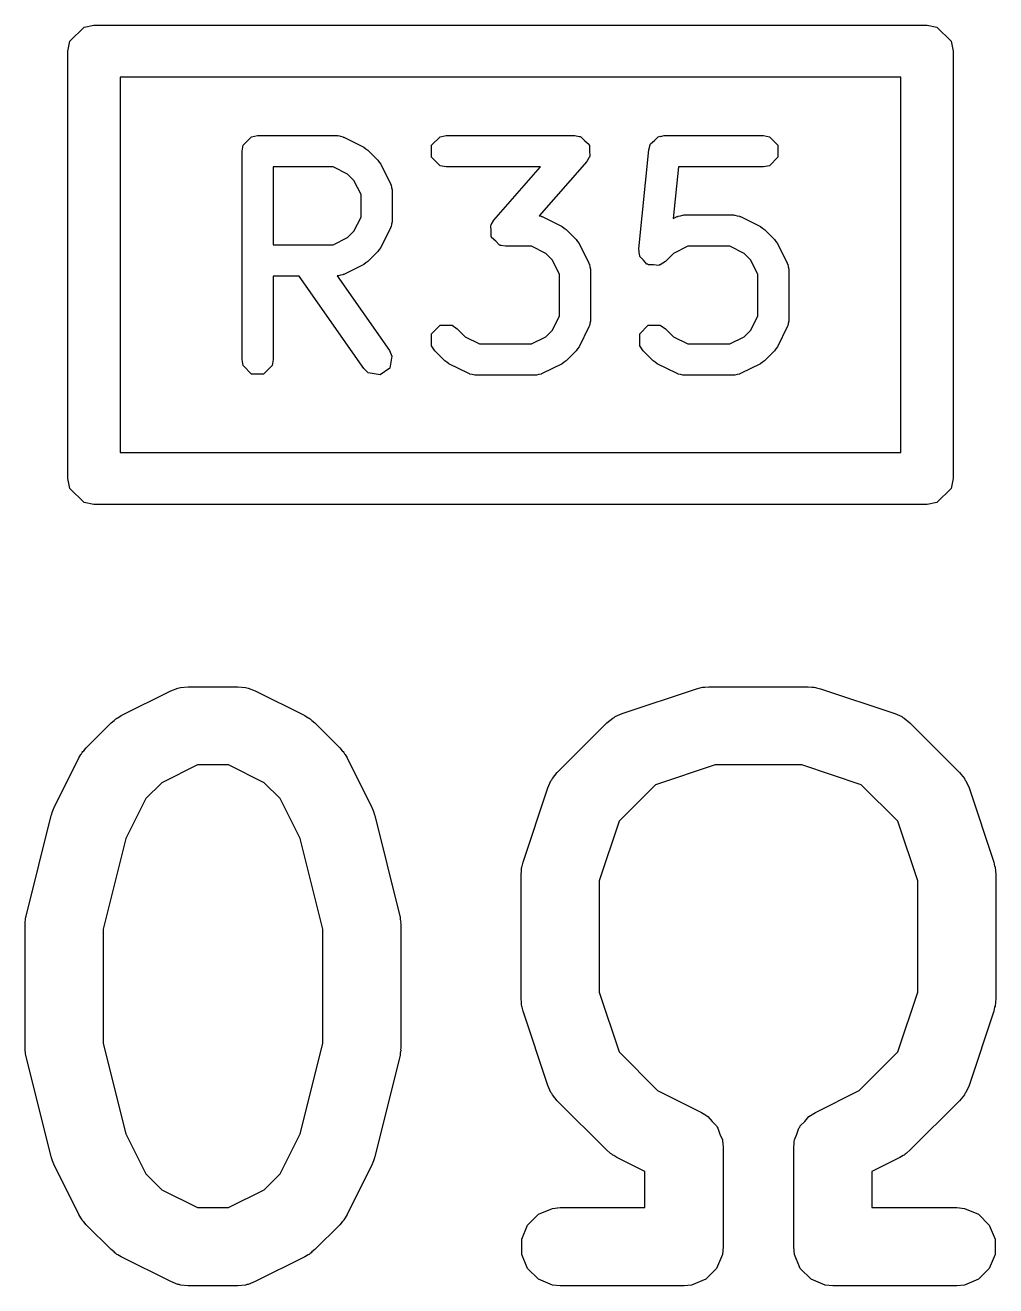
# Model space of a CAD drawing. Header units: millimetres. Extents: x 129 to 276, y -185 to -58.
# Drawn here: x 172.568 to 174.432, y -183.96 to -181.54 of the extents above; entities that cross this region are included whole.
import ezdxf

# ---------------------------------------------------------------- set-up
doc = ezdxf.new("R2010")
doc.units = ezdxf.units.MM
doc.layers.add('F.Fab', color=9, linetype='CONTINUOUS', true_color=0xafafaf)

msp = doc.modelspace()

# ---------------------------------------------------------------- linework, layer by layer
at = {"layer": 'F.Fab', "linetype": 'CONTINUOUS'}
for p, q in [((172.653806, -181.570866), (172.680866, -181.543806)), ((172.680866, -181.543806), (172.7, -181.54)), ((172.7, -181.54), (174.3, -181.54)), ((174.3, -181.54), (174.319134, -181.543806)), ((174.319134, -181.543806), (174.346194, -181.570866)), ((172.65, -181.59), (172.653806, -181.570866)), ((174.346194, -181.570866), (174.35, -181.59)), ((172.65, -182.41), (172.65, -181.59)), ((174.35, -181.59), (174.35, -182.41)), ((172.75, -181.64), (172.75, -182.36)), ((174.25, -181.64), (172.75, -181.64)), ((174.25, -182.36), (174.25, -181.64)), ((173.002805, -181.754211), (173.014286, -181.751927)), ((173.014286, -181.751927), (173.166667, -181.751927)), ((173.166667, -181.751927), (173.168141, -181.75222)), ((173.168141, -181.75222), (173.168793, -181.752003)), ((173.168793, -181.752003), (173.173429, -181.753272)), ((173.364709, -181.754211), (173.37619, -181.751927)), ((173.37619, -181.751927), (173.623809, -181.751927)), ((173.623809, -181.751927), (173.632173, -181.753591)), ((173.78806, -181.753354), (173.795238, -181.751927)), ((173.795238, -181.751927), (173.985714, -181.751927)), ((173.985714, -181.751927), (173.997195, -181.754211)), ((172.984286, -181.781927), (172.98657, -181.770446)), ((172.98657, -181.770446), (173.002805, -181.754211)), ((173.173429, -181.753272), (173.178148, -181.754211)), ((173.178148, -181.754211), (173.178634, -181.754697)), ((173.178634, -181.754697), (173.180084, -181.755094)), ((173.180084, -181.755094), (173.218179, -181.774142)), ((173.218179, -181.774142), (173.221982, -181.777094)), ((173.348474, -181.770446), (173.364709, -181.754211)), ((173.348474, -181.793408), (173.348474, -181.770446)), ((173.632173, -181.753591), (173.63342, -181.753508)), ((173.63342, -181.753508), (173.633909, -181.753936)), ((173.633909, -181.753936), (173.63529, -181.754211)), ((173.63529, -181.754211), (173.642756, -181.761677)), ((173.642756, -181.761677), (173.650701, -181.768629)), ((173.650701, -181.768629), (173.650771, -181.769692)), ((173.650771, -181.769692), (173.651525, -181.770446)), ((173.651525, -181.770446), (173.651525, -181.780991)), ((173.765387, -181.778942), (173.767522, -181.771941)), ((173.767522, -181.770446), (173.768178, -181.769789)), ((173.767522, -181.771941), (173.767522, -181.770446)), ((173.768178, -181.769789), (173.768802, -181.767745)), ((173.768802, -181.767745), (173.776617, -181.76135)), ((173.776617, -181.76135), (173.783757, -181.754211)), ((173.783757, -181.754211), (173.785853, -181.753793)), ((173.785853, -181.753793), (173.786572, -181.753206)), ((173.786572, -181.753206), (173.78806, -181.753354)), ((173.997195, -181.754211), (174.01343, -181.770446)), ((174.01343, -181.770446), (174.01343, -181.793408)), ((172.984286, -182.181927), (172.984286, -181.781927)), ((173.221982, -181.777094), (173.225975, -181.779762)), ((173.225975, -181.779762), (173.245023, -181.798809)), ((173.245023, -181.798809), (173.247699, -181.802815)), ((173.364709, -181.809643), (173.348474, -181.793408)), ((173.650643, -181.794289), (173.646386, -181.801682)), ((173.651525, -181.793408), (173.650643, -181.794289)), ((173.651525, -181.780991), (173.652228, -181.791538)), ((173.652228, -181.791538), (173.651525, -181.792758)), ((173.651525, -181.792758), (173.651525, -181.793408)), ((173.746339, -181.969418), (173.765387, -181.778942)), ((174.01343, -181.793408), (173.997195, -181.809643)), ((173.159584, -181.811927), (173.044286, -181.811927)), ((173.044286, -181.811927), (173.044286, -181.961451)), ((173.186991, -181.82563), (173.159584, -181.811927)), ((173.247699, -181.802815), (173.250642, -181.806606)), ((173.250642, -181.806606), (173.26969, -181.844702)), ((173.37619, -181.811927), (173.364709, -181.809643)), ((173.557696, -181.811927), (173.37619, -181.811927)), ((173.467899, -181.914553), (173.557696, -181.811927)), ((173.646386, -181.801682), (173.555258, -181.905827)), ((173.822387, -181.811927), (173.812459, -181.911203)), ((173.985714, -181.811927), (173.822387, -181.811927)), ((173.997195, -181.809643), (173.985714, -181.811927)), ((173.199153, -181.837793), (173.186991, -181.82563)), ((173.212857, -181.8652), (173.199153, -181.837793)), ((173.26969, -181.844702), (173.270086, -181.84615)), ((173.270086, -181.84615), (173.270573, -181.846637)), ((173.270573, -181.846637), (173.27151, -181.851348)), ((173.212857, -181.908177), (173.212857, -181.8652)), ((173.27151, -181.851348), (173.272782, -181.855992)), ((173.272782, -181.855992), (173.272564, -181.856645)), ((173.272564, -181.856645), (173.272857, -181.858118)), ((173.272857, -181.858118), (173.272857, -181.91526)), ((173.199153, -181.935584), (173.212857, -181.908177)), ((173.272782, -181.917386), (173.27151, -181.922029)), ((173.272857, -181.91526), (173.272564, -181.916732)), ((173.272564, -181.916732), (173.272782, -181.917386)), ((173.46276, -181.922827), (173.463641, -181.921945)), ((173.463641, -181.921945), (173.467899, -181.914553)), ((173.555258, -181.905827), (173.5591, -181.906592)), ((173.5591, -181.906592), (173.559586, -181.907078)), ((173.559586, -181.907078), (173.561036, -181.907475)), ((173.561036, -181.907475), (173.599131, -181.926523)), ((173.812459, -181.911203), (173.819917, -181.907475)), ((173.819917, -181.907475), (173.821365, -181.907078)), ((173.821365, -181.907078), (173.821852, -181.906592)), ((173.821852, -181.906592), (173.826563, -181.905654)), ((173.826563, -181.905654), (173.831207, -181.904383)), ((173.831207, -181.904383), (173.83186, -181.9046)), ((173.83186, -181.9046), (173.833333, -181.904308)), ((173.833333, -181.904308), (173.928571, -181.904308)), ((173.928571, -181.904308), (173.930045, -181.904601)), ((173.930045, -181.904601), (173.930697, -181.904384)), ((173.930697, -181.904384), (173.935333, -181.905653)), ((173.935333, -181.905653), (173.940052, -181.906592)), ((173.940052, -181.906592), (173.940538, -181.907078)), ((173.940538, -181.907078), (173.941988, -181.907475)), ((173.941988, -181.907475), (173.980083, -181.926523)), ((173.186991, -181.947747), (173.199153, -181.935584)), ((173.26969, -181.928676), (173.250642, -181.966772)), ((173.270086, -181.927227), (173.26969, -181.928676)), ((173.270573, -181.926741), (173.270086, -181.927227)), ((173.27151, -181.922029), (173.270573, -181.926741)), ((173.462057, -181.924697), (173.46276, -181.923476)), ((173.46276, -181.935236), (173.462057, -181.924697)), ((173.46276, -181.923476), (173.46276, -181.922827)), ((173.46276, -181.945789), (173.46276, -181.935236)), ((173.463514, -181.946543), (173.46276, -181.945789)), ((173.599131, -181.926523), (173.602927, -181.92947)), ((173.602927, -181.92947), (173.606927, -181.932142)), ((173.606927, -181.932142), (173.625974, -181.951189)), ((173.980083, -181.926523), (173.983879, -181.92947)), ((173.983879, -181.92947), (173.987879, -181.932142)), ((173.987879, -181.932142), (174.006926, -181.951189)), ((173.044286, -181.961451), (173.159584, -181.961451)), ((173.159584, -181.961451), (173.186991, -181.947747)), ((173.250642, -181.966772), (173.247699, -181.970562)), ((173.463585, -181.947606), (173.463514, -181.946543)), ((173.471524, -181.954553), (173.463585, -181.947606)), ((173.478995, -181.962024), (173.471524, -181.954553)), ((173.480375, -181.962298), (173.478995, -181.962024)), ((173.480865, -181.962727), (173.480375, -181.962298)), ((173.482111, -181.962643), (173.480865, -181.962727)), ((173.490476, -181.964308), (173.482111, -181.962643)), ((173.540536, -181.964308), (173.490476, -181.964308)), ((173.567942, -181.978011), (173.540536, -181.964308)), ((173.625974, -181.951189), (173.628645, -181.955186)), ((173.628645, -181.955186), (173.631595, -181.958987)), ((173.631595, -181.958987), (173.650642, -181.997083)), ((173.747469, -181.981069), (173.746339, -181.969418)), ((173.840416, -181.964308), (173.813007, -181.978012)), ((173.921488, -181.964308), (173.840416, -181.964308)), ((173.948894, -181.978011), (173.921488, -181.964308)), ((174.006926, -181.951189), (174.009597, -181.955186)), ((174.009597, -181.955186), (174.012547, -181.958987)), ((174.012547, -181.958987), (174.031594, -181.997083)), ((173.225975, -181.993616), (173.221982, -181.996283)), ((173.245023, -181.974569), (173.225975, -181.993616)), ((173.247699, -181.970562), (173.245023, -181.974569)), ((173.580106, -181.990175), (173.567942, -181.978011)), ((173.593809, -182.01758), (173.580106, -181.990175)), ((173.748473, -181.982296), (173.747469, -181.981069)), ((173.748473, -181.983882), (173.748473, -181.982296)), ((173.755611, -181.99102), (173.748473, -181.983882)), ((173.762008, -181.998839), (173.755611, -181.99102)), ((173.797403, -181.993617), (173.787669, -182.00012)), ((173.813007, -181.978012), (173.797403, -181.993617)), ((173.961058, -181.990175), (173.948894, -181.978011)), ((173.974761, -182.01758), (173.961058, -181.990175)), ((173.178634, -182.01868), (173.178148, -182.019167)), ((173.180084, -182.018284), (173.178634, -182.01868)), ((173.218179, -181.999236), (173.180084, -182.018284)), ((173.221982, -181.996283), (173.218179, -181.999236)), ((173.593809, -182.098655), (173.593809, -182.01758)), ((173.650642, -181.997083), (173.651038, -181.998531)), ((173.651038, -181.998531), (173.651525, -181.999018)), ((173.651525, -181.999018), (173.652463, -182.003737)), ((173.652463, -182.003737), (173.653733, -182.008373)), ((173.653733, -182.008373), (173.653515, -182.009024)), ((173.653515, -182.009024), (173.653809, -182.010499)), ((173.653809, -182.010499), (173.653809, -182.105737)), ((173.763586, -181.998996), (173.762008, -181.998839)), ((173.764709, -182.000119), (173.763586, -181.998996)), ((173.774811, -182.000119), (173.764709, -182.000119)), ((173.784856, -182.001124), (173.774811, -182.000119)), ((173.786083, -182.000119), (173.784856, -182.001124)), ((173.787669, -182.00012), (173.786083, -182.000119)), ((173.974761, -182.098655), (173.974761, -182.01758)), ((174.031594, -181.997083), (174.03199, -181.998531)), ((174.03199, -181.998531), (174.032477, -181.999018)), ((174.032477, -181.999018), (174.033415, -182.003737)), ((174.033415, -182.003737), (174.034685, -182.008373)), ((174.034685, -182.008373), (174.034467, -182.009024)), ((174.034467, -182.009024), (174.034761, -182.010499)), ((174.034761, -182.010499), (174.034761, -182.105737)), ((173.093904, -182.021451), (173.044286, -182.021451)), ((173.044286, -182.021451), (173.044286, -182.181927)), ((173.21828, -182.19913), (173.093904, -182.021451)), ((173.168141, -182.021157), (173.167085, -182.021367)), ((173.167085, -182.021367), (173.267434, -182.164723)), ((173.168793, -182.021375), (173.168141, -182.021157)), ((173.173429, -182.020105), (173.168793, -182.021375)), ((173.178148, -182.019167), (173.173429, -182.020105)), ((173.580105, -182.126062), (173.593809, -182.098655)), ((173.652463, -182.112498), (173.651525, -182.117218)), ((173.653733, -182.107863), (173.652463, -182.112498)), ((173.653809, -182.105737), (173.653515, -182.107211)), ((173.653515, -182.107211), (173.653733, -182.107863)), ((173.961057, -182.126062), (173.974761, -182.098655)), ((174.033415, -182.112498), (174.032477, -182.117218)), ((174.034685, -182.107863), (174.033415, -182.112498)), ((174.034761, -182.105737), (174.034467, -182.107211)), ((174.034467, -182.107211), (174.034685, -182.107863)), ((173.348474, -182.132352), (173.36471, -182.116116)), ((173.348474, -182.155312), (173.348474, -182.132352)), ((173.36471, -182.116116), (173.38767, -182.116116)), ((173.38767, -182.116116), (173.397403, -182.122619)), ((173.397403, -182.122619), (173.413007, -182.138223)), ((173.413007, -182.138223), (173.440415, -182.151927)), ((173.540537, -182.151927), (173.567944, -182.138223)), ((173.567944, -182.138223), (173.580105, -182.126062)), ((173.650642, -182.119153), (173.631595, -182.157248)), ((173.651038, -182.117704), (173.650642, -182.119153)), ((173.651525, -182.117218), (173.651038, -182.117704)), ((173.748474, -182.132352), (173.76471, -182.116116)), ((173.748474, -182.155312), (173.748474, -182.132352)), ((173.76471, -182.116116), (173.78767, -182.116116)), ((173.78767, -182.116116), (173.797403, -182.122619)), ((173.797403, -182.122619), (173.813007, -182.138223)), ((173.813007, -182.138223), (173.840415, -182.151927)), ((173.921489, -182.151927), (173.948896, -182.138223)), ((173.948896, -182.138223), (173.961057, -182.126062)), ((174.031594, -182.119153), (174.012547, -182.157248)), ((174.03199, -182.117704), (174.031594, -182.119153)), ((174.032477, -182.117218), (174.03199, -182.117704)), ((173.354977, -182.165045), (173.348474, -182.155312)), ((173.440415, -182.151927), (173.540537, -182.151927)), ((173.628645, -182.161048), (173.625975, -182.165045)), ((173.631595, -182.157248), (173.628645, -182.161048)), ((173.754977, -182.165045), (173.748474, -182.155312)), ((173.840415, -182.151927), (173.921489, -182.151927)), ((174.009597, -182.161048), (174.006927, -182.165045)), ((174.012547, -182.157248), (174.009597, -182.161048)), ((172.98657, -182.193408), (172.984286, -182.181927)), ((173.044286, -182.181927), (173.042002, -182.193408)), ((173.267434, -182.164723), (173.272146, -182.175438)), ((173.272146, -182.175438), (173.268156, -182.198049)), ((173.374025, -182.184093), (173.354977, -182.165045)), ((173.378021, -182.186763), (173.374025, -182.184093)), ((173.381822, -182.189713), (173.378021, -182.186763)), ((173.60293, -182.186762), (173.59913, -182.189713)), ((173.606927, -182.184093), (173.60293, -182.186762)), ((173.625975, -182.165045), (173.606927, -182.184093)), ((173.774025, -182.184093), (173.754977, -182.165045)), ((173.778021, -182.186763), (173.774025, -182.184093)), ((173.781822, -182.189713), (173.778021, -182.186763)), ((173.983882, -182.186762), (173.980082, -182.189713)), ((173.987879, -182.184093), (173.983882, -182.186762)), ((174.006927, -182.165045), (173.987879, -182.184093)), ((173.002805, -182.209643), (172.98657, -182.193408)), ((173.025767, -182.209643), (173.002805, -182.209643)), ((173.042002, -182.193408), (173.025767, -182.209643)), ((173.226735, -182.207226), (173.21828, -182.19913)), ((173.249345, -182.211216), (173.226735, -182.207226)), ((173.268156, -182.198049), (173.249345, -182.211216)), ((173.419917, -182.20876), (173.381822, -182.189713)), ((173.421365, -182.209156), (173.419917, -182.20876)), ((173.421852, -182.209643), (173.421365, -182.209156)), ((173.426571, -182.210581), (173.421852, -182.209643)), ((173.431207, -182.211851), (173.426571, -182.210581)), ((173.431858, -182.211633), (173.431207, -182.211851)), ((173.433333, -182.211927), (173.431858, -182.211633)), ((173.547619, -182.211927), (173.433333, -182.211927)), ((173.549093, -182.211633), (173.547619, -182.211927)), ((173.549745, -182.211851), (173.549093, -182.211633)), ((173.55438, -182.210581), (173.549745, -182.211851)), ((173.5591, -182.209643), (173.55438, -182.210581)), ((173.559586, -182.209156), (173.5591, -182.209643)), ((173.561035, -182.20876), (173.559586, -182.209156)), ((173.59913, -182.189713), (173.561035, -182.20876)), ((173.819917, -182.20876), (173.781822, -182.189713)), ((173.821365, -182.209156), (173.819917, -182.20876)), ((173.821852, -182.209643), (173.821365, -182.209156)), ((173.826571, -182.210581), (173.821852, -182.209643)), ((173.831207, -182.211851), (173.826571, -182.210581)), ((173.831858, -182.211633), (173.831207, -182.211851)), ((173.833333, -182.211927), (173.831858, -182.211633)), ((173.928571, -182.211927), (173.833333, -182.211927)), ((173.930045, -182.211633), (173.928571, -182.211927)), ((173.930697, -182.211851), (173.930045, -182.211633)), ((173.935332, -182.210581), (173.930697, -182.211851)), ((173.940052, -182.209643), (173.935332, -182.210581)), ((173.940538, -182.209156), (173.940052, -182.209643)), ((173.941987, -182.20876), (173.940538, -182.209156)), ((173.980082, -182.189713), (173.941987, -182.20876)), ((172.75, -182.36), (174.25, -182.36)), ((172.653806, -182.429134), (172.65, -182.41)), ((172.680866, -182.456194), (172.653806, -182.429134)), ((174.346194, -182.429134), (174.319134, -182.456194)), ((174.35, -182.41), (174.346194, -182.429134)), ((172.7, -182.46), (172.680866, -182.456194)), ((174.3, -182.46), (172.7, -182.46)), ((174.319134, -182.456194), (174.3, -182.46)), ((172.847411, -182.817737), (172.861142, -182.812482)), ((172.861142, -182.812482), (172.863831, -182.81229)), ((172.863831, -182.81229), (172.86632, -182.81126)), ((172.86632, -182.81126), (172.880952, -182.809819)), ((172.880952, -182.809819), (172.97619, -182.809819)), ((172.97619, -182.809819), (172.990822, -182.81126)), ((172.990822, -182.81126), (172.993311, -182.812291)), ((172.993311, -182.812291), (172.995999, -182.812482)), ((172.995999, -182.812482), (173.009731, -182.817737)), ((173.714378, -182.861287), (173.857234, -182.813668)), ((173.857234, -182.813668), (173.864489, -182.812018)), ((173.864489, -182.812018), (173.86632, -182.81126)), ((173.86632, -182.81126), (173.868973, -182.810998)), ((173.868973, -182.810998), (173.871571, -182.810408)), ((173.871571, -182.810408), (173.873545, -182.810548)), ((173.873545, -182.810548), (173.880952, -182.809819)), ((173.880952, -182.809819), (174.071428, -182.809819)), ((174.071428, -182.809819), (174.078833, -182.810548)), ((174.078833, -182.810548), (174.080808, -182.810408)), ((174.080808, -182.810408), (174.083405, -182.810998)), ((174.083405, -182.810998), (174.08606, -182.81126)), ((174.08606, -182.81126), (174.087891, -182.812018)), ((174.087891, -182.812018), (174.095145, -182.813668)), ((174.095145, -182.813668), (174.238002, -182.861287)), ((172.752173, -182.865356), (172.847411, -182.817737)), ((173.009731, -182.817737), (173.104969, -182.865356)), ((172.745873, -182.86932), (172.752173, -182.865356)), ((173.104969, -182.865356), (173.111268, -182.86932)), ((173.700952, -182.867281), (173.714378, -182.861287)), ((174.238002, -182.861287), (174.251427, -182.867281)), ((172.685062, -182.927024), (172.732681, -182.879405)), ((172.732681, -182.879405), (172.73843, -182.874686)), ((172.73843, -182.874686), (172.73973, -182.873188)), ((172.73973, -182.873188), (172.741989, -182.871766)), ((172.741989, -182.871766), (172.744046, -182.870078)), ((172.744046, -182.870078), (172.745873, -182.86932)), ((173.111268, -182.86932), (173.113096, -182.870078)), ((173.113096, -182.870078), (173.115152, -182.871766)), ((173.115152, -182.871766), (173.117412, -182.873188)), ((173.117412, -182.873188), (173.118711, -182.874686)), ((173.118711, -182.874686), (173.124461, -182.879405)), ((173.124461, -182.879405), (173.17208, -182.927024)), ((173.589824, -182.974643), (173.685062, -182.879405)), ((173.685062, -182.879405), (173.696427, -182.870077)), ((173.696427, -182.870077), (173.698917, -182.869045)), ((173.698917, -182.869045), (173.700952, -182.867281)), ((174.251427, -182.867281), (174.253462, -182.869046)), ((174.253462, -182.869046), (174.255953, -182.870078)), ((174.255953, -182.870078), (174.267318, -182.879405)), ((174.267318, -182.879405), (174.362556, -182.974643)), ((172.675735, -182.938389), (172.677423, -182.936332)), ((172.677423, -182.936332), (172.678845, -182.934073)), ((172.678845, -182.934073), (172.680343, -182.932773)), ((172.680343, -182.932773), (172.685062, -182.927024)), ((173.17208, -182.927024), (173.176798, -182.932773)), ((173.176798, -182.932773), (173.178297, -182.934073)), ((173.178297, -182.934073), (173.179718, -182.936332)), ((173.179718, -182.936332), (173.181407, -182.938389)), ((172.623394, -183.041754), (172.671013, -182.946516)), ((172.671013, -182.946516), (172.674977, -182.940216)), ((172.674977, -182.940216), (172.675735, -182.938389)), ((172.898657, -182.959819), (172.830141, -182.994077)), ((172.958485, -182.959819), (172.898657, -182.959819)), ((173.027001, -182.994077), (172.958485, -182.959819)), ((173.181407, -182.938389), (173.182164, -182.940216)), ((173.182164, -182.940216), (173.186129, -182.946516)), ((173.186129, -182.946516), (173.233748, -183.041754)), ((173.893122, -182.959819), (173.778609, -182.99799)), ((174.059258, -182.959819), (173.893122, -182.959819)), ((174.173771, -182.99799), (174.059258, -182.959819)), ((173.579465, -182.988498), (173.580497, -182.986008)), ((173.580497, -182.986008), (173.589824, -182.974643)), ((174.362556, -182.974643), (174.371884, -182.986008)), ((174.371884, -182.986008), (174.372915, -182.988498)), ((172.830141, -182.994077), (172.799734, -183.024484)), ((173.057408, -183.024484), (173.027001, -182.994077)), ((173.524087, -183.146816), (173.571706, -183.003959)), ((173.571706, -183.003959), (173.5777, -182.990534)), ((173.5777, -182.990534), (173.579465, -182.988498)), ((173.778609, -182.99799), (173.708409, -183.068189)), ((174.243971, -183.06819), (174.173771, -182.99799)), ((174.372915, -182.988498), (174.37468, -182.990533)), ((174.37468, -182.990533), (174.380674, -183.003959)), ((174.380674, -183.003959), (174.428293, -183.146815)), ((172.799734, -183.024484), (172.76124, -183.101471)), ((173.095901, -183.101471), (173.057408, -183.024484)), ((172.570096, -183.247581), (172.617715, -183.057105)), ((172.617715, -183.057105), (172.6181, -183.056025)), ((172.6181, -183.056025), (172.618139, -183.055486)), ((172.618139, -183.055486), (172.620466, -183.049404)), ((172.620466, -183.049404), (172.622662, -183.043259)), ((172.622662, -183.043259), (172.622984, -183.042823)), ((172.622984, -183.042823), (172.623394, -183.041754)), ((173.233748, -183.041754), (173.234157, -183.042823)), ((173.234157, -183.042823), (173.23448, -183.043259)), ((173.23448, -183.043259), (173.236672, -183.049395)), ((173.236672, -183.049395), (173.239003, -183.055485)), ((173.239003, -183.055485), (173.239041, -183.056025)), ((173.239041, -183.056025), (173.239427, -183.057105)), ((173.239427, -183.057105), (173.287046, -183.247581)), ((173.708409, -183.068189), (173.670238, -183.182703)), ((174.282142, -183.182703), (174.243971, -183.06819)), ((172.76124, -183.101471), (172.717857, -183.275005)), ((173.139285, -183.275005), (173.095901, -183.101471)), ((173.521417, -183.158555), (173.521679, -183.155901)), ((173.521679, -183.155901), (173.522437, -183.154069)), ((173.522437, -183.154069), (173.524087, -183.146816)), ((174.428293, -183.146815), (174.429942, -183.15407)), ((174.429942, -183.15407), (174.430701, -183.155901)), ((174.430701, -183.155901), (174.430962, -183.158554)), ((173.520238, -183.170533), (173.520967, -183.163127)), ((173.520238, -183.408628), (173.520238, -183.170533)), ((173.520827, -183.161153), (173.521417, -183.158555)), ((173.520967, -183.163127), (173.520827, -183.161153)), ((174.430962, -183.158554), (174.431553, -183.161152)), ((174.431553, -183.161152), (174.431412, -183.163126)), ((174.431412, -183.163126), (174.432142, -183.170533)), ((174.432142, -183.170533), (174.432142, -183.408628)), ((173.670238, -183.182703), (173.670238, -183.396457)), ((174.282142, -183.396458), (174.282142, -183.182703)), ((172.568755, -183.256651), (172.569298, -183.251139)), ((172.569298, -183.251139), (172.56972, -183.250117)), ((172.56972, -183.250117), (172.570096, -183.247581)), ((173.287046, -183.247581), (173.287421, -183.250117)), ((173.287421, -183.250117), (173.287844, -183.251139)), ((173.287844, -183.251139), (173.288386, -183.256651)), ((172.567857, -183.265771), (172.568108, -183.263217)), ((172.567857, -183.503866), (172.567857, -183.265771)), ((172.567946, -183.262125), (172.568755, -183.256651)), ((172.568108, -183.263217), (172.567946, -183.262125)), ((172.717857, -183.275005), (172.717857, -183.494632)), ((173.139285, -183.494632), (173.139285, -183.275005)), ((173.288386, -183.256651), (173.289196, -183.262125)), ((173.289196, -183.262125), (173.289033, -183.263217)), ((173.289033, -183.263217), (173.289285, -183.265771)), ((173.289285, -183.265771), (173.289285, -183.503866)), ((173.670238, -183.396457), (173.708409, -183.510971)), ((174.243971, -183.510971), (174.282142, -183.396458)), ((173.520967, -183.416033), (173.520238, -183.408628)), ((173.520827, -183.418008), (173.520967, -183.416033)), ((173.521417, -183.420605), (173.520827, -183.418008)), ((173.521679, -183.42326), (173.521417, -183.420605)), ((174.430962, -183.420606), (174.430701, -183.42326)), ((174.431553, -183.418009), (174.430962, -183.420606)), ((174.432142, -183.408628), (174.431412, -183.416034)), ((174.431412, -183.416034), (174.431553, -183.418009)), ((173.522437, -183.425091), (173.521679, -183.42326)), ((173.524087, -183.432345), (173.522437, -183.425091)), ((173.571706, -183.575202), (173.524087, -183.432345)), ((174.428293, -183.432346), (174.380674, -183.575202)), ((174.429942, -183.42509), (174.428293, -183.432346)), ((174.430701, -183.42326), (174.429942, -183.42509)), ((172.717857, -183.494632), (172.76124, -183.668166)), ((173.095901, -183.668166), (173.139285, -183.494632)), ((172.568108, -183.506419), (172.567857, -183.503866)), ((172.567946, -183.507512), (172.568108, -183.506419)), ((172.568755, -183.512985), (172.567946, -183.507512)), ((172.569298, -183.518498), (172.568755, -183.512985)), ((172.56972, -183.519519), (172.569298, -183.518498)), ((173.287844, -183.518498), (173.287421, -183.519519)), ((173.288386, -183.512985), (173.287844, -183.518498)), ((173.289196, -183.507512), (173.288386, -183.512985)), ((173.289285, -183.503866), (173.289033, -183.506419)), ((173.289033, -183.506419), (173.289196, -183.507512)), ((173.708409, -183.510971), (173.782522, -183.585084)), ((174.169858, -183.585084), (174.243971, -183.510971)), ((172.570096, -183.522056), (172.56972, -183.519519)), ((172.617715, -183.712532), (172.570096, -183.522056)), ((173.287046, -183.522056), (173.239427, -183.712532)), ((173.287421, -183.519519), (173.287046, -183.522056)), ((173.5777, -183.588627), (173.571706, -183.575202)), ((173.579465, -183.590662), (173.5777, -183.588627)), ((173.580497, -183.593153), (173.579465, -183.590662)), ((173.782522, -183.585084), (173.866874, -183.62726)), ((174.085506, -183.62726), (174.169858, -183.585084)), ((174.372915, -183.590662), (174.371884, -183.593153)), ((174.37468, -183.588628), (174.372915, -183.590662)), ((174.380674, -183.575202), (174.37468, -183.588628)), ((173.589824, -183.604518), (173.580497, -183.593153)), ((173.685062, -183.699756), (173.589824, -183.604518)), ((174.362556, -183.604518), (174.267318, -183.699756)), ((174.371884, -183.593153), (174.362556, -183.604518)), ((173.866874, -183.62726), (173.873173, -183.631224)), ((173.873173, -183.631224), (173.875001, -183.631982)), ((173.875001, -183.631982), (173.876062, -183.633043)), ((173.876062, -183.633043), (173.879317, -183.635092)), ((173.879317, -183.635092), (173.887195, -183.644176)), ((174.065184, -183.644176), (174.073063, -183.635092)), ((174.073063, -183.635092), (174.076317, -183.633043)), ((174.076317, -183.633043), (174.077379, -183.631982)), ((174.077379, -183.631982), (174.079206, -183.631224)), ((174.079206, -183.631224), (174.085506, -183.62726)), ((173.887195, -183.644176), (173.895693, -183.652674)), ((173.895693, -183.652674), (173.896724, -183.655164)), ((173.896724, -183.655164), (173.89849, -183.6572)), ((173.89849, -183.6572), (173.90229, -183.668602)), ((174.050089, -183.668602), (174.05389, -183.6572)), ((174.05389, -183.6572), (174.055655, -183.655164)), ((174.055655, -183.655164), (174.056687, -183.652674)), ((174.056687, -183.652674), (174.065184, -183.644176)), ((172.76124, -183.668166), (172.799734, -183.745153)), ((173.057407, -183.745153), (173.095901, -183.668166)), ((173.90229, -183.668602), (173.906892, -183.67971)), ((173.906892, -183.67971), (173.907268, -183.683535)), ((173.907268, -183.683535), (173.907744, -183.684961)), ((173.907744, -183.684961), (173.907603, -183.686936)), ((173.907603, -183.686936), (173.908333, -183.694342)), ((174.044047, -183.694342), (174.044776, -183.686936)), ((174.044636, -183.684961), (174.045111, -183.683535)), ((174.044776, -183.686936), (174.044636, -183.684961)), ((174.045111, -183.683535), (174.045488, -183.67971)), ((174.045488, -183.67971), (174.050089, -183.668602)), ((172.6181, -183.713611), (172.617715, -183.712532)), ((173.239427, -183.712532), (173.239041, -183.713611)), ((173.690812, -183.704476), (173.685062, -183.699756)), ((173.692111, -183.705973), (173.690812, -183.704476)), ((173.694365, -183.707392), (173.692111, -183.705973)), ((173.696427, -183.709084), (173.694365, -183.707392)), ((173.698259, -183.709842), (173.696427, -183.709084)), ((173.704554, -183.713805), (173.698259, -183.709842)), ((173.908333, -183.694342), (173.908333, -183.884819)), ((174.044047, -183.884819), (174.044047, -183.694342)), ((174.254125, -183.70984), (174.247826, -183.713805)), ((174.255953, -183.709083), (174.254125, -183.70984)), ((174.258009, -183.707394), (174.255953, -183.709083)), ((174.260269, -183.705973), (174.258009, -183.707394)), ((174.261568, -183.704474), (174.260269, -183.705973)), ((174.267318, -183.699756), (174.261568, -183.704474)), ((172.618139, -183.714151), (172.6181, -183.713611)), ((172.620466, -183.720232), (172.618139, -183.714151)), ((172.622662, -183.726378), (172.620466, -183.720232)), ((172.622984, -183.726813), (172.622662, -183.726378)), ((172.623394, -183.727883), (172.622984, -183.726813)), ((172.671013, -183.823121), (172.623394, -183.727883)), ((173.233748, -183.727883), (173.186129, -183.823121)), ((173.234157, -183.726813), (173.233748, -183.727883)), ((173.23448, -183.726378), (173.234157, -183.726813)), ((173.236672, -183.720241), (173.23448, -183.726378)), ((173.239003, -183.714152), (173.236672, -183.720241)), ((173.239041, -183.713611), (173.239003, -183.714152)), ((173.758333, -183.740694), (173.704554, -183.713805)), ((174.247826, -183.713805), (174.194047, -183.740694)), ((172.799734, -183.745153), (172.830141, -183.775561)), ((173.027, -183.775561), (173.057407, -183.745153)), ((173.758333, -183.809819), (173.758333, -183.740694)), ((174.194047, -183.740694), (174.194047, -183.809819)), ((172.830141, -183.775561), (172.898657, -183.809819)), ((172.958485, -183.809819), (173.027, -183.775561)), ((172.674976, -183.829417), (172.671013, -183.823121)), ((172.675734, -183.831247), (172.674976, -183.829417)), ((172.677423, -183.833305), (172.675734, -183.831247)), ((172.678845, -183.835564), (172.677423, -183.833305)), ((172.898657, -183.809819), (172.958485, -183.809819)), ((173.179718, -183.833305), (173.178297, -183.835564)), ((173.181408, -183.831247), (173.179718, -183.833305)), ((173.182165, -183.829417), (173.181408, -183.831247)), ((173.186129, -183.823121), (173.182165, -183.829417)), ((173.532878, -183.843151), (173.55357, -183.822459)), ((173.55357, -183.822459), (173.580606, -183.81126)), ((173.580606, -183.81126), (173.595238, -183.809819)), ((173.595238, -183.809819), (173.758333, -183.809819)), ((174.194047, -183.809819), (174.357142, -183.809819)), ((174.357142, -183.809819), (174.371774, -183.81126)), ((174.371774, -183.81126), (174.39881, -183.822459)), ((174.39881, -183.822459), (174.419502, -183.843151)), ((172.680343, -183.836863), (172.678845, -183.835564)), ((172.685061, -183.842612), (172.680343, -183.836863)), ((172.73268, -183.890232), (172.685061, -183.842612)), ((173.17208, -183.842613), (173.124462, -183.890232)), ((173.176798, -183.836863), (173.17208, -183.842613)), ((173.178297, -183.835564), (173.176798, -183.836863)), ((173.521679, -183.870187), (173.532878, -183.843151)), ((174.419502, -183.843151), (174.430701, -183.870187)), ((173.521679, -183.899451), (173.521679, -183.870187)), ((174.430701, -183.870187), (174.430701, -183.899451)), ((172.738429, -183.89495), (172.73268, -183.890232)), ((172.73973, -183.89645), (172.738429, -183.89495)), ((172.741989, -183.897872), (172.73973, -183.89645)), ((172.744046, -183.89956), (172.741989, -183.897872)), ((172.745873, -183.900317), (172.744046, -183.89956)), ((172.752173, -183.904282), (172.745873, -183.900317)), ((172.847411, -183.951901), (172.752173, -183.904282)), ((173.104969, -183.904282), (173.009731, -183.951901)), ((173.111268, -183.900317), (173.104969, -183.904282)), ((173.113096, -183.89956), (173.111268, -183.900317)), ((173.115152, -183.897872), (173.113096, -183.89956)), ((173.117412, -183.89645), (173.115152, -183.897872)), ((173.118712, -183.89495), (173.117412, -183.89645)), ((173.124462, -183.890232), (173.118712, -183.89495)), ((173.532878, -183.926487), (173.521679, -183.899451)), ((173.906892, -183.899451), (173.895693, -183.926487)), ((173.908333, -183.884819), (173.906892, -183.899451)), ((174.045488, -183.899451), (174.044047, -183.884819)), ((174.056687, -183.926487), (174.045488, -183.899451)), ((174.430701, -183.899451), (174.419502, -183.926487)), ((173.55357, -183.947179), (173.532878, -183.926487)), ((173.895693, -183.926487), (173.875001, -183.947179)), ((174.077379, -183.947179), (174.056687, -183.926487)), ((174.419502, -183.926487), (174.39881, -183.947179)), ((172.861142, -183.957156), (172.847411, -183.951901)), ((173.009731, -183.951901), (172.995999, -183.957156)), ((173.580606, -183.958378), (173.55357, -183.947179)), ((173.875001, -183.947179), (173.847965, -183.958378)), ((174.104415, -183.958378), (174.077379, -183.947179)), ((174.39881, -183.947179), (174.371774, -183.958378)), ((172.863831, -183.957347), (172.861142, -183.957156)), ((172.86632, -183.958378), (172.863831, -183.957347)), ((172.880952, -183.959819), (172.86632, -183.958378)), ((172.97619, -183.959819), (172.880952, -183.959819)), ((172.990822, -183.958378), (172.97619, -183.959819)), ((172.993311, -183.957346), (172.990822, -183.958378)), ((172.995999, -183.957156), (172.993311, -183.957346)), ((173.595238, -183.959819), (173.580606, -183.958378)), ((173.833333, -183.959819), (173.595238, -183.959819)), ((173.847965, -183.958378), (173.833333, -183.959819)), ((174.119047, -183.959819), (174.104415, -183.958378)), ((174.357142, -183.959819), (174.119047, -183.959819)), ((174.371774, -183.958378), (174.357142, -183.959819))]:
    msp.add_line(p, q, dxfattribs=at)

doc.saveas('drawing.dxf')
